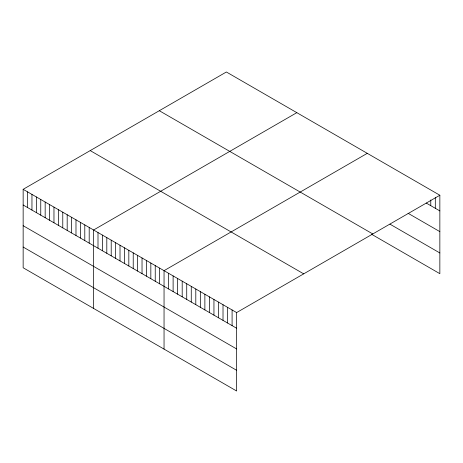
<?xml version="1.0" encoding="UTF-8"?>
<svg xmlns="http://www.w3.org/2000/svg" width="463" height="463" viewBox="0 0 463 463"><rect width="100%" height="100%" fill="white"/><g stroke="black" fill="none" stroke-linecap="round" stroke-linejoin="round"><path stroke-width="0.69" d="M23.15 189.321L236.628 312.571L236.628 391.009L23.15 267.759L23.15 189.321L226.372 71.991L439.85 195.241L439.85 273.679L371.806 234.394M296.818 112.665L93.595 229.995L93.595 308.427M367.269 153.34L164.047 270.67L164.047 349.102M236.628 312.571L439.85 195.241M426.244 203.054L439.85 210.914M408.094 213.293L439.85 231.627M389.95 224.156L439.85 252.966M159.307 110.715L372.784 233.96M90.216 150.602L303.693 273.853M23.15 204.993L236.628 328.244M23.15 225.707L236.628 348.952M23.15 247.045L236.628 370.296M435.313 197.608L435.313 208.292M430.775 199.975L430.775 205.676M232.09 309.955L232.09 325.622M227.553 307.334L227.553 323.006M223.016 304.718L223.016 320.384M218.484 302.096L218.484 317.768M213.947 299.48L213.947 315.147M209.409 296.858L209.409 312.525M204.872 294.242L204.872 309.909M200.334 291.621L200.334 307.287M195.803 288.999L195.803 304.671M191.265 286.383L191.265 302.05M186.728 283.761L186.728 299.434M182.191 281.145L182.191 296.812M177.653 278.523L177.653 294.196M173.116 275.907L173.116 291.574M168.584 273.286L168.584 288.958M159.642 268.123L159.642 283.796M155.238 265.583L155.238 281.255M150.834 263.042L150.834 278.709M146.435 260.501L146.435 276.168M142.031 257.96L142.031 273.627M137.627 255.414L137.627 271.087M133.222 252.873L133.222 268.546M128.824 250.333L128.824 265.999M124.42 247.792L124.42 263.459M120.015 245.245L120.015 260.918M115.611 242.705L115.611 258.377M111.207 240.164L111.207 255.831M106.808 237.623L106.808 253.29M102.404 235.082L102.404 250.749M98 232.536L98 248.209M89.197 227.455L89.197 243.121M84.793 224.914L84.793 240.581M80.388 222.367L80.388 238.04M75.984 219.827L75.984 235.499M71.58 217.286L71.58 232.953M67.181 214.745L67.181 230.412M62.777 212.199L62.777 227.871M58.373 209.658L58.373 225.331M53.968 207.117L53.968 222.784M49.57 204.577L49.57 220.243M45.166 202.036L45.166 217.703M40.761 199.489L40.761 215.162M36.357 196.949L36.357 212.615M31.959 194.408L31.959 210.075M27.554 191.867L27.554 207.534"/></g></svg>
